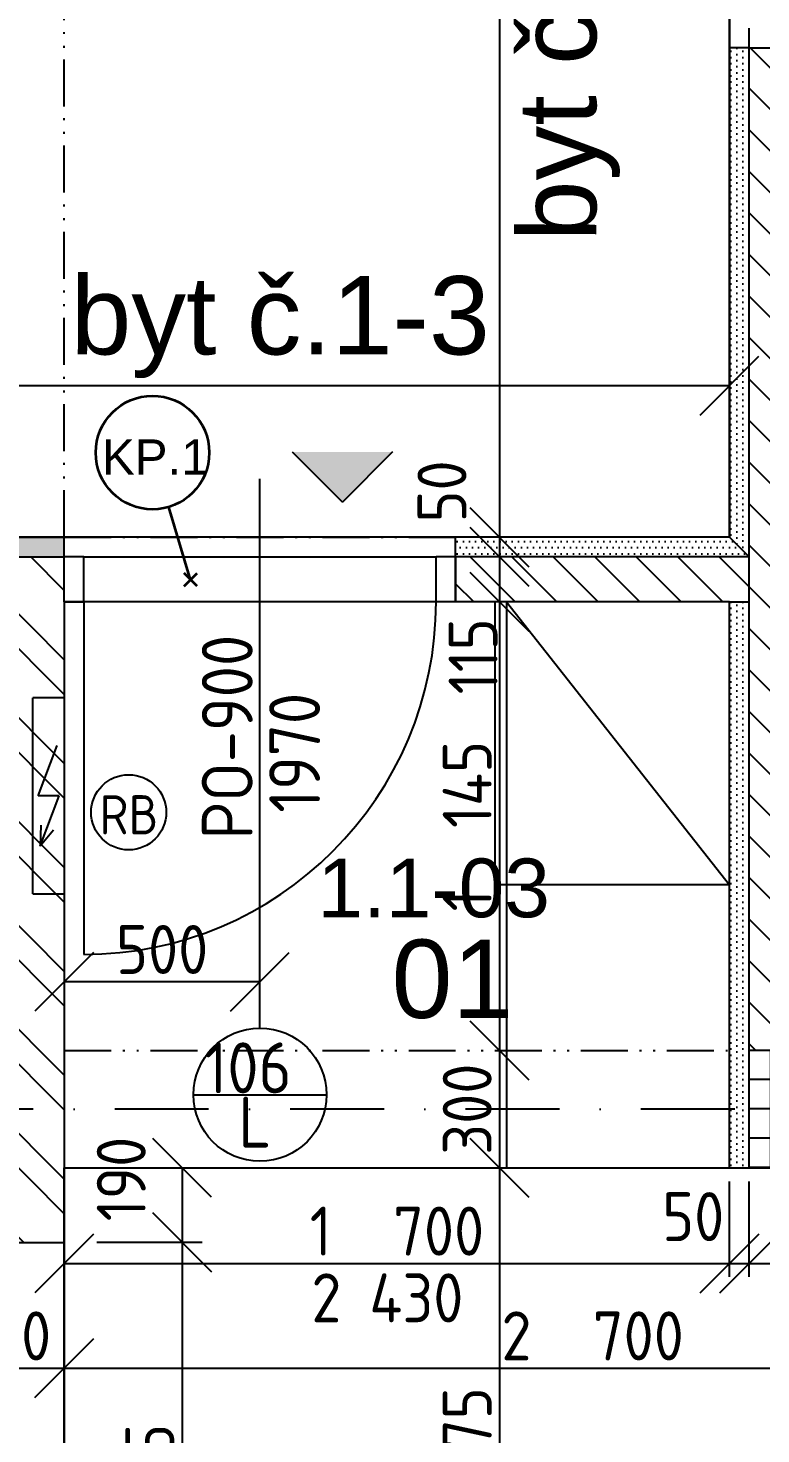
# Model space of a CAD drawing. Extents: x 4511820 to 5180432, y -1526536 to -944957.
# Drawn here: x 5027528 to 5029401, y -1339184 to -1335595 of the extents above; entities that cross this region are included whole.
import ezdxf

# ---------------------------------------------------------------- set-up
doc = ezdxf.new("R2010")
doc.units = 0
doc.header["$MEASUREMENT"] = 0
doc.linetypes.add('ACAD_ISO12W100', pattern=[22, 12, -3, 0.5, -3, 0.5, -3])
doc.linetypes.add('BODKOCIARKOVANA_3', pattern=[5.6, 3, -1.3, 0, -1.3])
doc.layers.get('0').update_dxf_attribs({"linetype": 'CONTINUOUS'})
doc.layers.get('Defpoints').update_dxf_attribs({"color": 61, "linetype": 'CONTINUOUS'})
for name, color, linetype in [('DVERE', 45, 'CONTINUOUS'), ('KÓTY', 4, 'CONTINUOUS'), ('MÚRY', 1, 'CONTINUOUS'), ('osi', 253, 'CONTINUOUS'), ('Plochy', 41, 'CONTINUOUS'), ('POPIS', 7, 'CONTINUOUS'), ('TENKÁ', 7, 'CONTINUOUS'), ('ZARIADENIE', 47, 'CONTINUOUS'), ('ZZ-elektro', 221, 'CONTINUOUS'), ('ŠRAFY', 82, 'CONTINUOUS')]:
    doc.layers.add(name, color=color, linetype=linetype)
doc.layers.add('preklady', color=74, linetype='CONTINUOUS', lineweight=35)
doc.styles.add('ARIAL', font='arial.ttf')
doc.styles.add('Style-Arial', font='arial.ttf')
doc.styles.add('STYLE1', font='isocp.shx')
doc.dimstyles.new('STANDARD-50', dxfattribs={"dimtxt": 125, "dimasz": 150, "dimexe": 10, "dimexo": 200, "dimgap": 20, "dimtad": 1, "dimdsep": 46, "dimlunit": 6, "dimtxsty": 'STYLE1', "dimblk1": 'OBLIQUE', "dimblk2": 'OBLIQUE', "dimsah": 1, "dimcen": 2.5, "dimse1": 1, "dimse2": 1, "dimadec": 0, "dimazin": 0, "dimtfac": 1, "dimtmove": 1, "dimatfit": 3, "dimldrblk": 'OBLIQUE', "dimfxl": 1, "dimtolj": 1, "dimtzin": 0, "dimarcsym": 0})
pattern_1 = [(135, (-2976355.03, 23031.926), (-53.0330086, -53.0330086), [])]
pattern_2 = [(0, (0, -175781), (7.8125, 15.625), [0, -15.625])]

# ---------------------------------------------------------------- blocks, each defined once
blk = doc.blocks.new('_OBLIQUE')
at = {"color": 0, "linetype": 'ByBlock'}
blk.add_line((-0.5, -0.5), (0.5, 0.5), dxfattribs=at)
blk = doc.blocks.new('*D23098')
at = {"layer": 'Defpoints', "color": 0}
for p in [(5027321, -1339016.5), (5027621, -1339016.5), (5027621, -1339016.5)]:
    blk.add_point(p, dxfattribs=at)
at = {"layer": 'KÓTY', "color": 0, "lineweight": -2}
blk.add_line((5027321, -1339016.5), (5027621, -1339016.5), dxfattribs=at)
at = {"layer": 'KÓTY', "color": 0, "linetype": 'ByBlock', "lineweight": -2, "xscale": 150, "yscale": 150, "zscale": 150, "rotation": 180}
blk.add_blockref('_OBLIQUE', (5027321, -1339016.5), dxfattribs=at)
at = {"layer": 'KÓTY', "color": 0, "linetype": 'ByBlock', "lineweight": -2, "xscale": 150, "yscale": 150, "zscale": 150}
blk.add_blockref('_OBLIQUE', (5027621, -1339016.5), dxfattribs=at)
at = {"layer": 'KÓTY', "color": 0, "insert": (5027471, -1338934), "char_height": 125, "attachment_point": 5, "style": 'STYLE1'}
blk.add_mtext('\\A1;300', dxfattribs=at)
blk = doc.blocks.new('*D23128')
at = {"layer": 'Defpoints', "color": 0}
for p in [(5029413.5, -1331895.2), (5028733, -1336895.2), (5029413.5, -1336895.2)]:
    blk.add_point(p, dxfattribs=at)
at = {"layer": 'KÓTY', "color": 0, "lineweight": -2}
blk.add_line((5028733, -1331895.2), (5028733, -1336895.2), dxfattribs=at)
at = {"layer": 'KÓTY', "color": 0, "linetype": 'ByBlock', "lineweight": -2, "xscale": 150, "yscale": 150, "zscale": 150}
for p, rotation in [((5028733, -1331895.2), 90), ((5028733, -1336895.2), 270)]:
    blk.add_blockref('_OBLIQUE', p, dxfattribs=dict(at, rotation=rotation))
at = {"layer": 'KÓTY', "color": 0, "insert": (5028650.5, -1334395.2), "char_height": 125, "attachment_point": 5, "rotation": 90, "style": 'STYLE1'}
blk.add_mtext('\\A1;5ﾠ000', dxfattribs=at)
blk = doc.blocks.new('*D23129')
at = {"layer": 'Defpoints', "color": 0}
for p in [(5028971, -1336895.2), (5028733, -1336945.2), (5028996, -1336945.2)]:
    blk.add_point(p, dxfattribs=at)
at = {"layer": 'KÓTY', "color": 0, "lineweight": -2}
blk.add_line((5028733, -1336895.2), (5028733, -1336945.2), dxfattribs=at)
at = {"layer": 'KÓTY', "color": 0, "linetype": 'ByBlock', "lineweight": -2, "xscale": 150, "yscale": 150, "zscale": 150}
for p, rotation in [((5028733, -1336895.2), 90), ((5028733, -1336945.2), 270)]:
    blk.add_blockref('_OBLIQUE', p, dxfattribs=dict(at, rotation=rotation))
at = {"layer": 'KÓTY', "color": 0, "insert": (5028586, -1336778), "char_height": 125, "attachment_point": 5, "rotation": 90, "style": 'STYLE1'}
blk.add_mtext('\\A1;50', dxfattribs=at)
blk = doc.blocks.new('*D23130')
at = {"layer": 'Defpoints', "color": 0}
for p in [(5028996, -1336945.2), (5028733, -1337060.2), (5028996, -1337060.2)]:
    blk.add_point(p, dxfattribs=at)
at = {"layer": 'KÓTY', "color": 0, "lineweight": -2}
blk.add_line((5028733, -1336945.2), (5028733, -1337060.2), dxfattribs=at)
at = {"layer": 'KÓTY', "color": 0, "linetype": 'ByBlock', "lineweight": -2, "xscale": 150, "yscale": 150, "zscale": 150}
for p, rotation in [((5028733, -1336945.2), 90), ((5028733, -1337060.2), 270)]:
    blk.add_blockref('_OBLIQUE', p, dxfattribs=dict(at, rotation=rotation))
at = {"layer": 'KÓTY', "color": 0, "insert": (5028665.5, -1337199), "char_height": 125, "attachment_point": 5, "rotation": 90, "style": 'STYLE1'}
blk.add_mtext('\\A1;115', dxfattribs=at)
blk = doc.blocks.new('*D23131')
at = {"layer": 'Defpoints', "color": 0}
for p in [(5029321, -1337060.2), (5028733, -1338205.2), (5029321, -1338205.2)]:
    blk.add_point(p, dxfattribs=at)
at = {"layer": 'KÓTY', "color": 0, "lineweight": -2}
blk.add_line((5028733, -1337060.2), (5028733, -1338205.2), dxfattribs=at)
at = {"layer": 'KÓTY', "color": 0, "linetype": 'ByBlock', "lineweight": -2, "xscale": 150, "yscale": 150, "zscale": 150}
for p, rotation in [((5028733, -1337060.2), 90), ((5028733, -1338205.2), 270)]:
    blk.add_blockref('_OBLIQUE', p, dxfattribs=dict(at, rotation=rotation))
at = {"layer": 'KÓTY', "color": 0, "insert": (5028650.5, -1337632.7), "char_height": 125, "attachment_point": 5, "rotation": 90, "style": 'STYLE1'}
blk.add_mtext('\\A1;1ﾠ145', dxfattribs=at)
blk = doc.blocks.new('*D23132')
at = {"layer": 'Defpoints', "color": 0}
for p in [(5028733, -1338205.2), (5028733, -1338505.2), (5028733, -1338505.2)]:
    blk.add_point(p, dxfattribs=at)
at = {"layer": 'KÓTY', "color": 0, "lineweight": -2}
blk.add_line((5028733, -1338205.2), (5028733, -1338505.2), dxfattribs=at)
at = {"layer": 'KÓTY', "color": 0, "linetype": 'ByBlock', "lineweight": -2, "xscale": 150, "yscale": 150, "zscale": 150}
for p, rotation in [((5028733, -1338205.2), 90), ((5028733, -1338505.2), 270)]:
    blk.add_blockref('_OBLIQUE', p, dxfattribs=dict(at, rotation=rotation))
at = {"layer": 'KÓTY', "color": 0, "insert": (5028650.5, -1338355.2), "char_height": 125, "attachment_point": 5, "rotation": 90, "style": 'STYLE1'}
blk.add_mtext('\\A1;300', dxfattribs=at)
blk = doc.blocks.new('*D23133')
at = {"layer": 'Defpoints', "color": 0}
for p in [(5028733, -1338505.2), (5028733, -1340080.2), (5028733, -1340080.2)]:
    blk.add_point(p, dxfattribs=at)
at = {"layer": 'KÓTY', "color": 0, "lineweight": -2}
blk.add_line((5028733, -1338505.2), (5028733, -1340080.2), dxfattribs=at)
at = {"layer": 'KÓTY', "color": 0, "linetype": 'ByBlock', "lineweight": -2, "xscale": 150, "yscale": 150, "zscale": 150}
for p, rotation in [((5028733, -1338505.2), 90), ((5028733, -1340080.2), 270)]:
    blk.add_blockref('_OBLIQUE', p, dxfattribs=dict(at, rotation=rotation))
at = {"layer": 'KÓTY', "color": 0, "insert": (5028650.5, -1339292.7), "char_height": 125, "attachment_point": 5, "rotation": 90, "style": 'STYLE1'}
blk.add_mtext('\\A1;1ﾠ575', dxfattribs=at)
blk = doc.blocks.new('*D23134')
at = {"layer": 'Defpoints', "color": 0}
for p in [(5027621, -1338505.2), (5029321, -1338505.2), (5029321, -1338749)]:
    blk.add_point(p, dxfattribs=at)
at = {"layer": 'KÓTY', "color": 0, "lineweight": -2}
blk.add_line((5027621, -1338749), (5029321, -1338749), dxfattribs=at)
at = {"layer": 'KÓTY', "color": 0, "linetype": 'ByBlock', "lineweight": -2, "xscale": 150, "yscale": 150, "zscale": 150, "rotation": 180}
blk.add_blockref('_OBLIQUE', (5027621, -1338749), dxfattribs=at)
at = {"layer": 'KÓTY', "color": 0, "linetype": 'ByBlock', "lineweight": -2, "xscale": 150, "yscale": 150, "zscale": 150}
blk.add_blockref('_OBLIQUE', (5029321, -1338749), dxfattribs=at)
at = {"layer": 'KÓTY', "color": 0, "insert": (5028471, -1338666.5), "char_height": 125, "attachment_point": 5, "style": 'STYLE1'}
blk.add_mtext('\\A1;1ﾠ700', dxfattribs=at)
blk = doc.blocks.new('*D23135')
at = {"layer": 'Defpoints', "color": 0}
for p in [(5029321, -1338505.2), (5029371, -1338505.2), (5029371, -1338749)]:
    blk.add_point(p, dxfattribs=at)
at = {"layer": 'KÓTY', "color": 0, "lineweight": -2}
blk.add_line((5029321, -1338749), (5029371, -1338749), dxfattribs=at)
at = {"layer": 'KÓTY', "color": 0, "linetype": 'ByBlock', "lineweight": -2, "xscale": 150, "yscale": 150, "zscale": 150, "rotation": 180}
blk.add_blockref('_OBLIQUE', (5029321, -1338749), dxfattribs=at)
at = {"layer": 'KÓTY', "color": 0, "linetype": 'ByBlock', "lineweight": -2, "xscale": 150, "yscale": 150, "zscale": 150}
blk.add_blockref('_OBLIQUE', (5029371, -1338749), dxfattribs=at)
at = {"layer": 'KÓTY', "color": 0, "insert": (5029228, -1338629.5), "char_height": 125, "attachment_point": 5, "style": 'STYLE1'}
blk.add_mtext('\\A1;50', dxfattribs=at)
blk = doc.blocks.new('*D23136')
at = {"layer": 'Defpoints', "color": 0}
for p in [(5027621, -1338505.2), (5027621, -1338695.2), (5027922, -1338695.2)]:
    blk.add_point(p, dxfattribs=at)
at = {"layer": 'KÓTY', "color": 0, "lineweight": -2}
blk.add_line((5027922, -1338505.2), (5027922, -1338695.2), dxfattribs=at)
at = {"layer": 'KÓTY', "color": 0, "linetype": 'ByBlock', "lineweight": -2, "xscale": 150, "yscale": 150, "zscale": 150}
for p, rotation in [((5027922, -1338505.2), 90), ((5027922, -1338695.2), 270)]:
    blk.add_blockref('_OBLIQUE', p, dxfattribs=dict(at, rotation=rotation))
at = {"layer": 'KÓTY', "color": 0, "insert": (5027766.5, -1338533.5), "char_height": 125, "attachment_point": 5, "rotation": 90, "style": 'STYLE1'}
blk.add_mtext('\\A1;190', dxfattribs=at)
blk = doc.blocks.new('*D23137')
at = {"layer": 'Defpoints', "color": 0}
for p in [(5027621, -1338695.2), (5027621, -1340080.2), (5027922, -1340080.2)]:
    blk.add_point(p, dxfattribs=at)
at = {"layer": 'KÓTY', "color": 0, "lineweight": -2}
blk.add_line((5027922, -1338695.2), (5027922, -1340080.2), dxfattribs=at)
at = {"layer": 'KÓTY', "color": 0, "linetype": 'ByBlock', "lineweight": -2, "xscale": 150, "yscale": 150, "zscale": 150}
for p, rotation in [((5027922, -1338695.2), 90), ((5027922, -1340080.2), 270)]:
    blk.add_blockref('_OBLIQUE', p, dxfattribs=dict(at, rotation=rotation))
at = {"layer": 'KÓTY', "color": 0, "insert": (5027839.5, -1339387.7), "char_height": 125, "attachment_point": 5, "rotation": 90, "style": 'STYLE1'}
blk.add_mtext('\\A1;1ﾠ385', dxfattribs=at)
blk = doc.blocks.new('*D23375')
at = {"layer": 'Defpoints', "color": 0}
for p in [(5029321, -1336508), (5018731, -1336895.2), (5029321, -1336895.2)]:
    blk.add_point(p, dxfattribs=at)
at = {"layer": 'KÓTY', "color": 0, "lineweight": -2}
blk.add_line((5018731, -1336508), (5029321, -1336508), dxfattribs=at)
at = {"layer": 'KÓTY', "color": 0, "linetype": 'ByBlock', "lineweight": -2, "xscale": 150, "yscale": 150, "zscale": 150, "rotation": 180}
blk.add_blockref('_OBLIQUE', (5018731, -1336508), dxfattribs=at)
at = {"layer": 'KÓTY', "color": 0, "linetype": 'ByBlock', "lineweight": -2, "xscale": 150, "yscale": 150, "zscale": 150}
blk.add_blockref('_OBLIQUE', (5029321, -1336508), dxfattribs=at)
at = {"layer": 'KÓTY', "color": 0, "insert": (5024026, -1336425.5), "char_height": 125, "attachment_point": 5, "style": 'STYLE1'}
blk.add_mtext('\\A1;10ﾠ590', dxfattribs=at)
blk = doc.blocks.new('*D23381')
at = {"layer": 'Defpoints', "color": 0}
for p in [(5027621, -1339016.5), (5030321, -1339016.5), (5030321, -1339016.5)]:
    blk.add_point(p, dxfattribs=at)
at = {"layer": 'KÓTY', "color": 0, "lineweight": -2}
blk.add_line((5027621, -1339016.5), (5030321, -1339016.5), dxfattribs=at)
at = {"layer": 'KÓTY', "color": 0, "linetype": 'ByBlock', "lineweight": -2, "xscale": 150, "yscale": 150, "zscale": 150, "rotation": 180}
blk.add_blockref('_OBLIQUE', (5027621, -1339016.5), dxfattribs=at)
at = {"layer": 'KÓTY', "color": 0, "linetype": 'ByBlock', "lineweight": -2, "xscale": 150, "yscale": 150, "zscale": 150}
blk.add_blockref('_OBLIQUE', (5030321, -1339016.5), dxfattribs=at)
at = {"layer": 'KÓTY', "color": 0, "insert": (5028971, -1338934), "char_height": 125, "attachment_point": 5, "style": 'STYLE1'}
blk.add_mtext('\\A1;2ﾠ700', dxfattribs=at)
blk = doc.blocks.new('*D23382')
at = {"layer": 'Defpoints', "color": 0}
for p in [(5029371, -1338505.2), (5030321, -1338505.2), (5030321, -1338749)]:
    blk.add_point(p, dxfattribs=at)
at = {"layer": 'KÓTY', "color": 0, "lineweight": -2}
blk.add_line((5029371, -1338749), (5030321, -1338749), dxfattribs=at)
at = {"layer": 'KÓTY', "color": 0, "linetype": 'ByBlock', "lineweight": -2, "xscale": 150, "yscale": 150, "zscale": 150, "rotation": 180}
blk.add_blockref('_OBLIQUE', (5029371, -1338749), dxfattribs=at)
at = {"layer": 'KÓTY', "color": 0, "linetype": 'ByBlock', "lineweight": -2, "xscale": 150, "yscale": 150, "zscale": 150}
blk.add_blockref('_OBLIQUE', (5030321, -1338749), dxfattribs=at)
at = {"layer": 'KÓTY', "color": 0, "insert": (5029846, -1338666.5), "char_height": 125, "attachment_point": 5, "style": 'STYLE1'}
blk.add_mtext('\\A1;950', dxfattribs=at)
blk = doc.blocks.new('*D31554')
at = {"layer": 'Defpoints', "color": 0}
for p in [(5027621, -1338030), (5027621, -1338148.2), (5028121, -1338148.2)]:
    blk.add_point(p, dxfattribs=at)
at = {"layer": 'KÓTY', "color": 0, "lineweight": -2}
blk.add_line((5028121, -1338030), (5027621, -1338030), dxfattribs=at)
at = {"layer": 'KÓTY', "color": 0, "linetype": 'ByBlock', "lineweight": -2, "xscale": 150, "yscale": 150, "zscale": 150, "rotation": 180}
blk.add_blockref('_OBLIQUE', (5027621, -1338030), dxfattribs=at)
at = {"layer": 'KÓTY', "color": 0, "linetype": 'ByBlock', "lineweight": -2, "xscale": 150, "yscale": 150, "zscale": 150}
blk.add_blockref('_OBLIQUE', (5028121, -1338030), dxfattribs=at)
at = {"layer": 'KÓTY', "color": 0, "insert": (5027871, -1337947.5), "char_height": 125, "attachment_point": 5, "style": 'STYLE1'}
blk.add_mtext('\\A1;500', dxfattribs=at)

msp = doc.modelspace()

# ---------------------------------------------------------------- hatches: boundary and pattern name
at = {"layer": 'TENKÁ'}
h = msp.add_hatch(color=256, dxfattribs=at)
h.dxf.hatch_style = 1
h.paths.add_polyline_path([(5028459.91, -1336677.281), (5028203.09, -1336677.281), (5028331.5, -1336805.691)])
at = {"layer": 'ŠRAFY'}
h = msp.add_hatch(dxfattribs=at)
h.set_pattern_fill('DOTS', color=256, scale=250, angle=90)
h.set_pattern_definition([(90, (-71441.844, -199631), (-15.625, 7.8125), [0, -15.625])])
h.paths.add_polyline_path([(5029321, -1335645.191), (5029321, -1336895.191), (5029371, -1336945.191), (5029371, -1335645.191)])
at = {"layer": 'ŠRAFY', "ltscale": 0.25}
h = msp.add_hatch(dxfattribs=at)
h.set_pattern_fill('ANSI31', color=256, scale=600, angle=90, style=0)
h.set_pattern_definition(pattern_1)
h.paths.add_polyline_path([(5029486, -1338205.191), (5029486, -1336320.191), (5029486, -1336205.191), (5029486, -1335645.191), (5029371, -1335645.191), (5029371, -1338205.191)])
at = {"layer": 'ŠRAFY'}
h = msp.add_hatch(dxfattribs=at)
h.set_pattern_fill('DOTS', color=256, scale=250)
h.set_pattern_definition(pattern_2)
h.paths.add_polyline_path([(5027621, -1336895.191), (5019841, -1336895.191), (5019841, -1336945.191), (5027621, -1336945.191)])
h = msp.add_hatch(dxfattribs=at)
h.set_pattern_fill('DOTS', color=256, scale=250)
h.set_pattern_definition(pattern_2)
h.paths.add_polyline_path([(5028621, -1336895.191), (5028621, -1336945.191), (5029371, -1336945.191), (5029321, -1336895.191)])
h = msp.add_hatch(dxfattribs=at)
h.set_pattern_fill('ANSI32', color=256, scale=500, angle=90)
h.set_pattern_definition([(135, (515810.9, -131298.9), (-132.5825215, -132.5825215), []), (135, (515810.9, -131210.52), (-132.5825215, -132.5825215), [])])
h.paths.add_polyline_path([(5027321, -1336945.191), (5027321, -1337060.191), (5027321, -1338580.191), (5027321, -1338695.191), (5027621, -1338695.191), (5027621, -1337060.191), (5027621, -1336945.191)])
at = {"layer": 'ŠRAFY', "ltscale": 0.25}
h = msp.add_hatch(dxfattribs=at)
h.set_pattern_fill('ANSI31', color=256, scale=600, angle=90, style=0)
h.set_pattern_definition(pattern_1)
h.paths.add_polyline_path([(5028621, -1337060.191), (5029321, -1337060.191), (5029371, -1337060.191), (5029371, -1336945.191), (5028621, -1336945.191)])
at = {"layer": 'ŠRAFY'}
h = msp.add_hatch(dxfattribs=at)
h.set_pattern_fill('DOTS', color=256, scale=250, angle=90)
h.set_pattern_definition([(90, (-71441.844, -199631), (-15.625, 7.8125), [0, -15.625])])
h.paths.add_polyline_path([(5029371, -1337060.191), (5029321, -1337060.191), (5029321, -1338505.191), (5029371, -1338505.191)])
at = {"layer": 'ŠRAFY', "ltscale": 0.25}
h = msp.add_hatch(dxfattribs=at)
h.set_pattern_fill('ANSI37', color=256, scale=600, angle=45)
h.set_pattern_definition([(90, (-3307273.674, 493071.734), (-75, 1e-14), []), (180, (-3307273.674, 493071.734), (-1e-14, -75), [])])
h.paths.add_polyline_path([(5029486, -1338205.191), (5029371, -1338205.191), (5029371, -1338505.191), (5030621, -1338505.191), (5030736, -1338505.191), (5031336, -1338505.191), (5031756, -1338505.191), (5032006, -1338505.191), (5032106, -1338505.191), (5032356, -1338505.191), (5032756, -1338505.191), (5033356, -1338505.191), (5033956, -1338505.191), (5034006, -1338505.191), (5034121, -1338505.191), (5034121, -1338205.191), (5033291, -1338205.191), (5033176, -1338205.191), (5031961, -1338205.191), (5031846, -1338205.191), (5031821, -1338205.191), (5031776, -1338205.191), (5029511, -1338205.191)])

# ---------------------------------------------------------------- linework, layer by layer
at = {"layer": 'DVERE', "ltscale": 0.25}
for p, q in [((5028121, -1338148.191), (5028121, -1336745.535)), ((5027951, -1338318.191), (5028291, -1338318.191)), ((5027951, -1338318.191), (5028291, -1338318.191))]:
    msp.add_line(p, q, dxfattribs=at)
at = {"layer": 'DVERE'}
for p, q in [((5027671, -1336945.191), (5028571, -1336945.191)), ((5028571, -1337060.191), (5027671, -1337060.191)), ((5027671, -1337060.191), (5027671, -1337960.191))]:
    msp.add_line(p, q, dxfattribs=at)
at = {"layer": 'DVERE', "ltscale": 0.25}
msp.add_circle((5028121, -1338318.191), 170, dxfattribs=at)
at = {"layer": 'DVERE'}
msp.add_arc((5027671, -1337060.191), 900, 270, 0, dxfattribs=at)
at = {"layer": 'KÓTY'}
for p, q in [((5029321, -1336895.191), (5029371, -1336945.191)), ((5029321, -1338783.5), (5029321, -1338539.691)), ((5029371, -1338783.5), (5029371, -1338539.691)), ((5027973.5, -1338695.191), (5027704.5, -1338695.191))]:
    msp.add_line(p, q, dxfattribs=at)
at = {"layer": 'MÚRY'}
for p, q in [((5029371, -1335645.191), (5029371, -1335595.191)), ((5029321, -1336895.191), (5029321, -1335645.191)), ((5029371, -1335645.191), (5029321, -1335645.191)), ((5019841, -1336895.191), (5027721, -1336895.191)), ((5027621, -1336945.191), (5027621, -1336895.191)), ((5029321, -1336895.191), (5028621, -1336895.191)), ((5028621, -1336945.191), (5028621, -1336895.191)), ((5027671, -1336945.191), (5027621, -1336945.191)), ((5027671, -1337060.191), (5027671, -1336945.191)), ((5028571, -1337060.191), (5028571, -1336945.191)), ((5028621, -1336945.191), (5028571, -1336945.191)), ((5027621, -1337060.191), (5027621, -1338695.191)), ((5027621, -1337060.191), (5027671, -1337060.191)), ((5029321, -1337060.191), (5028571, -1337060.191)), ((5029321, -1338505.191), (5029321, -1337060.191)), ((5029321, -1338505.191), (5030321, -1338505.191))]:
    msp.add_line(p, q, dxfattribs=at)
at = {"layer": 'MÚRY', "ltscale": 0.25}
msp.add_line((5027221, -1338695.191), (5027621, -1338695.191), dxfattribs=at)
at = {"layer": 'osi', "linetype": 'BODKOCIARKOVANA_3', "ltscale": 80}
msp.add_line((5041881, -1338355.191), (4978211, -1338355.191), dxfattribs=at)
at = {"layer": 'Plochy'}
for points in [[(5029321, -1336895.191), (5018731, -1336895.191), (5018731, -1335395.191), (5021281, -1335395.191), (5021281, -1334395.191), (5020981, -1334395.191), (5020981, -1331895.191), (5022891, -1331895.191), (5022891, -1335395.191), (5023141, -1335395.191), (5023141, -1334955.191), (5024341, -1334955.191), (5024341, -1335235.191), (5025441, -1335235.191), (5025441, -1335395.191), (5025641, -1335395.191), (5025641, -1333845.191), (5027441, -1333845.191), (5027441, -1331895.191), (5029321, -1331895.191)], [(5029321, -1337060.191), (5027621, -1337060.191), (5027621, -1338505.191), (5029321, -1338505.191)], [(5030736, -1340080.191), (5027621, -1340080.191), (5027621, -1338505.191), (5030321, -1338505.191), (5030321, -1339105.191), (5030736, -1339105.191), (5030736, -1338505.191), (5033956, -1338505.191), (5033956, -1343580.191), (5030736, -1343580.191)], [(5027321, -1340375.191), (5026276, -1340375.191), (5026276, -1338695.191), (5027621, -1338695.191), (5027621, -1340080.191), (5027321, -1340080.191)]]:
    msp.add_lwpolyline(points, close=True, dxfattribs=at)
at = {"layer": 'preklady'}
for p, q in [((5027943.5, -1337003.5), (5027887.974, -1336817.85)), ((5027926.883, -1337020.117), (5027960.117, -1336986.883)), ((5027960.118, -1337020.118), (5027926.884, -1336986.884))]:
    msp.add_line(p, q, dxfattribs=at)
at = {"layer": 'preklady', "ltscale": 0.25}
msp.add_circle((5027846.425, -1336678.93), 145, dxfattribs=at)
at = {"layer": 'TENKÁ', "linetype": 'ACAD_ISO12W100', "ltscale": 10}
for p, q in [((5027621, -1336895.191), (5027621, -1331895.191)), ((5029321, -1335645.191), (5029321, -1334645.191)), ((5027621, -1336895.191), (5028621, -1336895.191)), ((5027621, -1338205.191), (5029321, -1338205.191)), ((5027621, -1338505.191), (5029321, -1338505.191)), ((5027621, -1338695.191), (5027621, -1340080.191))]:
    msp.add_line(p, q, dxfattribs=at)
at = {"layer": 'TENKÁ'}
for p, q in [((5029371, -1338505.191), (5029371, -1335645.191)), ((5028203.09, -1336677.281), (5028331.5, -1336805.691)), ((5028459.91, -1336677.281), (5028331.5, -1336805.691)), ((5019841, -1336945.191), (5027621, -1336945.191)), ((5027621, -1337060.191), (5027621, -1336945.191)), ((5027621, -1337060.191), (5027621, -1336945.191)), ((5027621, -1337060.191), (5027621, -1336945.191)), ((5029371, -1336945.191), (5028621, -1336945.191)), ((5028621, -1337060.191), (5028621, -1336945.191)), ((5029321, -1337060.191), (5029371, -1337060.191)), ((5029486, -1338205.191), (5029371, -1338205.191))]:
    msp.add_line(p, q, dxfattribs=at)
at = {"layer": 'TENKÁ', "ltscale": 0.25}
for p, q in [((5029371, -1335645.191), (5029486, -1335645.191)), ((5028621, -1336945.191), (5028621, -1337060.191))]:
    msp.add_line(p, q, dxfattribs=at)
at = {"layer": 'ZARIADENIE'}
for p, q in [((5028721, -1337060.191), (5028721, -1337782.691)), ((5028751, -1337060.191), (5028751, -1338505.191)), ((5028751, -1337060.191), (5029321, -1337782.691)), ((5029321, -1337782.691), (5028721, -1337782.691)), ((5028751, -1338505.191), (5029321, -1338505.191))]:
    msp.add_line(p, q, dxfattribs=at)
at = {"layer": 'ZZ-elektro'}
for p, q in [((5027541, -1337805.191), (5027541, -1337305.191)), ((5027621, -1337305.191), (5027541, -1337305.191)), ((5027554.17, -1337555.191), (5027602.454, -1337426.698)), ((5027607.883, -1337555.191), (5027554.17, -1337555.191)), ((5027559.599, -1337683.685), (5027607.883, -1337555.191)), ((5027560.922, -1337630.378), (5027559.599, -1337683.685)), ((5027593.708, -1337642.698), (5027559.599, -1337683.685)), ((5027541, -1337805.191), (5027621, -1337805.191))]:
    msp.add_line(p, q, dxfattribs=at)
msp.add_circle((5027785.568, -1337597.277), 96, dxfattribs=at)

# ---------------------------------------------------------------- texts
at = {"layer": 'DVERE', "style": 'STYLE1'}
for s, p in [('106', (5027978.97, -1338314.691)), ('L', (5028065.97, -1338453.328))]:
    msp.add_text(s, height=130, dxfattribs=at).set_placement(p)
at = {"layer": 'KÓTY', "insert": (5028446.519, -1338836.994), "char_height": 125, "attachment_point": 5, "style": 'STYLE1'}
msp.add_mtext('\\A1;2 430', dxfattribs=at)
at = {"layer": 'POPIS', "color": 132, "ltscale": 0.25, "style": 'Style-Arial'}
msp.add_text('byt č.1-2', height=200, rotation=90, dxfattribs=at).set_placement((5028980.47, -1336139.537))
msp.add_text('byt č.1-3', height=200, dxfattribs=at).set_placement((5027636.959, -1336428.414))
at = {"layer": 'POPIS', "lineweight": 40, "ltscale": 0.25, "style": 'ARIAL'}
for s, height, p in [('1.1-03', 150, (5028267.769, -1337865.27)), ('01', 200, (5028457.311, -1338122.27))]:
    msp.add_text(s, height=height, dxfattribs=at).set_placement(p)
at = {"layer": 'preklady', "linetype": 'Continuous', "lineweight": 20, "style": 'ARIAL'}
msp.add_text('KP.1', height=90, dxfattribs=at).set_placement((5027717.161, -1336735.187))
at = {"layer": 'TENKÁ', "linetype": 'Continuous', "style": 'STYLE1'}
for s, p in [('PO-900', (5028102.417, -1337666.106)), ('1970', (5028274.524, -1337598.38))]:
    msp.add_text(s, height=130, rotation=90, dxfattribs=at).set_placement(p)
at = {"layer": 'ZZ-elektro', "style": 'STYLE1'}
msp.add_text('RB', height=100, dxfattribs=at).set_placement((5027710.94, -1337653.476))

# ---------------------------------------------------------------- dimensions: what is measured, and where the dimension line sits
at = {"layer": 'KÓTY'}
for base, p1, p2, picture, middle in [((5028733, -1336895.191), (5029413.5, -1331895.191), (5029413.5, -1336895.191), '*D23128', (5028650.457, -1334395.191)), ((5028733, -1338205.191), (5029321, -1337060.191), (5029321, -1338205.191), '*D23131', (5028650.457, -1337632.691)), ((5028733, -1338505.191), (5028733, -1338205.191), (5028733, -1338505.191), '*D23132', (5028650.5, -1338355.191)), ((5028733, -1340080.191), (5028733, -1338505.191), (5028733, -1340080.191), '*D23133', (5028650.457, -1339292.691)), ((5027922, -1340080.191), (5027621, -1338695.191), (5027621, -1340080.191), '*D23137', (5027839.457, -1339387.691))]:
    dim = msp.add_linear_dim(base=base, p1=p1, p2=p2, angle=90, dimstyle='STANDARD-50', dxfattribs=at)
    dim.commit()
    dim.dimension.update_dxf_attribs({"geometry": picture, "text_midpoint": middle})
for base, p1, p2, picture, middle in [((5029321, -1336508), (5018731, -1336895.191), (5029321, -1336895.191), '*D23375', (5024026, -1336425.457)), ((5030321, -1338749), (5029371, -1338505.191), (5030321, -1338505.191), '*D23382', (5029846, -1338666.5)), ((5030321, -1339016.5), (5027621, -1339016.5), (5030321, -1339016.5), '*D23381', (5028971, -1338933.957))]:
    dim = msp.add_linear_dim(base=base, p1=p1, p2=p2, dimstyle='STANDARD-50', override={"dimtxsty": 'STYLE1', "dimldrblk": 'OBLIQUE'}, dxfattribs=at)
    dim.commit()
    dim.dimension.update_dxf_attribs({"geometry": picture, "text_midpoint": middle})
for base, p1, p2, picture, middle in [((5028733, -1336945.191), (5028971, -1336895.191), (5028996, -1336945.191), '*D23129', (5028668.5, -1336778)), ((5028733, -1337060.191), (5028996, -1336945.191), (5028996, -1337060.191), '*D23130', (5028748, -1337199)), ((5027922, -1338695.191), (5027621, -1338505.191), (5027621, -1338695.191), '*D23136', (5027849, -1338533.5))]:
    dim = msp.add_linear_dim(base=base, p1=p1, p2=p2, angle=90, dimstyle='STANDARD-50', dxfattribs=at)
    dim.commit()
    dim.dimension.update_dxf_attribs({"geometry": picture, "text_midpoint": middle, "dimtype": 160})
for base, p1, p2, picture, middle in [((5027621, -1338030), (5028121, -1338148.191), (5027621, -1338148.191), '*D31554', (5027871, -1337947.5)), ((5029321, -1338749), (5027621, -1338505.191), (5029321, -1338505.191), '*D23134', (5028471, -1338666.457)), ((5027621, -1339016.5), (5027321, -1339016.5), (5027621, -1339016.5), '*D23098', (5027471, -1338934))]:
    dim = msp.add_linear_dim(base=base, p1=p1, p2=p2, dimstyle='STANDARD-50', dxfattribs=at)
    dim.commit()
    dim.dimension.update_dxf_attribs({"geometry": picture, "text_midpoint": middle})
dim = msp.add_linear_dim(base=(5029371, -1338749), p1=(5029321, -1338505.191), p2=(5029371, -1338505.191), dimstyle='STANDARD-50', dxfattribs=at)
dim.commit()
dim.dimension.update_dxf_attribs({"geometry": '*D23135', "text_midpoint": (5029228, -1338712), "dimtype": 160})

doc.saveas('drawing.dxf')
